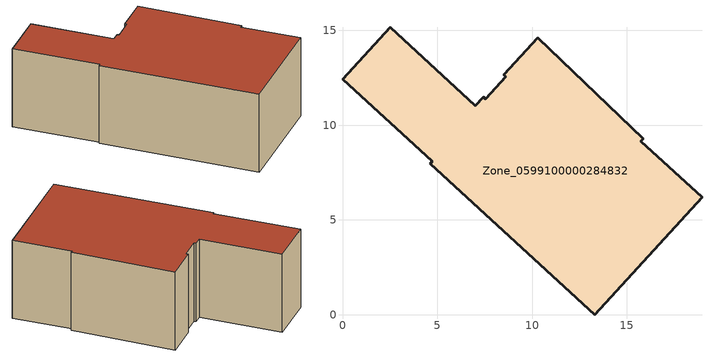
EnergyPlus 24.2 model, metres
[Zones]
Zone_0599100000284832
 floor ground (C_G): 7.55,11.39 8.61,12.56 8.51,12.66 10.3,14.62 15.87,9.28 15.74,9.14 18.96,6.18 13.29,0 4.62,7.96 4.74,8.09 0,12.42 2.51,15.16 7.01,11.03 7.42,11.47 z0
 wall outside (C_F): 7.01,11.03 2.51,15.16 0,12.42 4.74,8.09 4.62,7.96 13.29,0 18.96,6.18 15.74,9.14 15.87,9.28 10.3,14.62 8.51,12.66 8.61,12.56 7.55,11.39 7.42,11.47 7.01,11.03 z0:6.19
 roof outside (C_R): 8.61,12.56 7.55,11.39 7.42,11.47 7.01,11.03 2.51,15.16 0,12.42 4.74,8.09 4.62,7.96 13.29,0 18.96,6.18 15.74,9.14 15.87,9.28 10.3,14.62 8.51,12.66 z6.19
[BUILDING]
Pand.0599100000284832: North Axis=0; Terrain=City; Loads Convergence Tolerance Value=0.04; Temperature Convergence Tolerance Value=0.4; Solar Distribution=FullExterior; Maximum Number of Warmup Days=25; Minimum Number of Warmup Days=1
[Site:Location]
Rotterdam.The.Hague.AP_ZH_NLD Design_Conditions: Latitude=51.96; Longitude=4.45; Time Zone=1; Elevation=-4.5
[SITE:GROUNDTEMPERATURE:BUILDINGSURFACE]
18, 18, 18, 18, 18, 18, 18, 18, 18, 18, 18, 18
[MATERIAL] Thermal Absorptance=0.9; Solar Absorptance=0.7; Visible Absorptance=0.7
Name | Roughness | Thickness | Conductivity | Density | Specific Heat
G.TI.1975-1991 | MediumSmooth | 0.15 | 0.288461 | 540 | 1210
F.TI.1975-1991 | Rough | 0.3 | 0.230769 | 1920 | 840
R.TI.1975-1991 | MediumRough | 0.2 | 0.153846 | 1500 | 1000
[CONSTRUCTION]
C_G: G.TI.1975-1991
C_F: F.TI.1975-1991
C_R: R.TI.1975-1991
[ZONE]
Zone_0599100000284832: Type=1; Multiplier=1; Ceiling Height=Autocalculate; Volume=Autocalculate; Floor Area=autocalculate; Part of Total Floor Area=Yes
[ZONEINFILTRATION:DESIGNFLOWRATE]
Infil_Zone_0599100000284832: Zone or ZoneList or Space or SpaceList=Zone_0599100000284832; Schedule=AlwaysOn; Design Flow Rate Calculation Method=Flow/Area; Flow Rate per Floor Area=0.003; Constant Term Coefficient=1; Temperature Term Coefficient=0; Velocity Term Coefficient=0; Velocity Squared Term Coefficient=0
[HVACTEMPLATE:ZONE:IDEALLOADSAIRSYSTEM]
Zone_0599100000284832: Maximum Heating Supply Air Temperature=50; Minimum Cooling Supply Air Temperature=13; Maximum Heating Supply Air Humidity Ratio=0.0156; Minimum Cooling Supply Air Humidity Ratio=0.0077; Heating Limit=NoLimit; Cooling Limit=NoLimit; Dehumidification Control Type=ConstantSensibleHeatRatio; Cooling Sensible Heat Ratio=0.7; Dehumidification Setpoint=60; Humidification Control Type=None; Humidification Setpoint=30; Outdoor Air Method=None; Outdoor Air Flow Rate per Person=0.00944; Outdoor Air Flow Rate per Zone Floor Area=0; Outdoor Air Flow Rate per Zone=0; Demand Controlled Ventilation Type=None; Outdoor Air Economizer Type=NoEconomizer; Heat Recovery Type=None; Sensible Heat Recovery Effectiveness=0.7; Latent Heat Recovery Effectiveness=0.65
[ZONECONTROL:THERMOSTAT]
ThermostatControl_Zone_0599100000284832: Zone or ZoneList=Zone_0599100000284832; Control Type Schedule=DualSetpointControlType; Control 1=Thermostat_Zone_0599100000284832; Temperature Difference Between Cutout And Setpoint=0
[THERMOSTATSETPOINT:DUALSETPOINT]
Thermostat_Zone_0599100000284832: Heating Setpoint Temperature Schedule=HeatingSetpoint_Zone_0599100000284832; Cooling Setpoint Temperature Schedule=CoolingSetpoint_Zone_0599100000284832
[SCHEDULE:COMPACT]
HeatingSetpoint_Zone_0599100000284832: Through: 12/31, For: AllDays, Until: 24:00, 21
CoolingSetpoint_Zone_0599100000284832: Through: 12/31, For: AllDays, Until: 24:00, 24
DualSetpointControlType: Through: 12/31, For: AllDays, Until: 24:00, 4
AlwaysOn: Through: 12/31, For: AllDays, Until: 24:00, 1
